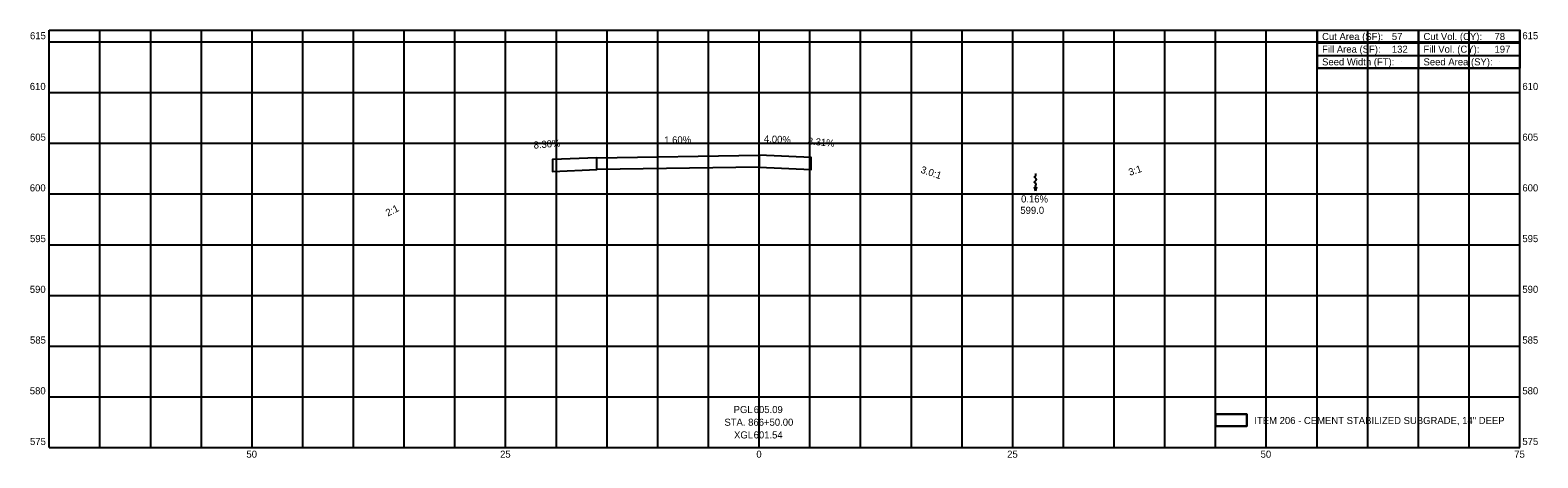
# Model space of a CAD drawing. Extents: x -72 to 77, y 574 to 616.
import ezdxf

# ---------------------------------------------------------------- set-up
doc = ezdxf.new("R2010")
doc.units = 0
for name, color, linetype in [('_CIVIL_CONSTRUCTION', 7, 'Continuous'), ('Default', 7, 'Continuous'), ('MD_P_Surface_Finished_Grade_Seeded', 7, 'Continuous'), ('SC_Scratch2', 7, 'Continuous'), ('UT_P_Water_Cells', 7, 'Continuous'), ('VL_Unsuitable_Remove_Replace', 7, 'Continuous')]:
    doc.layers.add(name, color=color, linetype=linetype)

msp = doc.modelspace()

# ---------------------------------------------------------------- linework, layer by layer
at = {"layer": '_CIVIL_CONSTRUCTION'}
for p, q in [((-70, 616.14), (75, 616.14)), ((-70, 575), (-70, 616.14)), ((-65, 575), (-65, 616.14)), ((-60, 575), (-60, 616.14)), ((-55, 575), (-55, 616.14)), ((-50, 575), (-50, 616.14)), ((-45, 575), (-45, 616.14)), ((-40, 575), (-40, 616.14)), ((-35, 575), (-35, 616.14)), ((-30, 575), (-30, 616.14)), ((-25, 575), (-25, 616.14)), ((-20, 575), (-20, 616.14)), ((-15, 575), (-15, 616.14)), ((-10, 575), (-10, 616.14)), ((-5, 575), (-5, 616.14)), ((0, 575), (0, 616.14)), ((5, 575), (5, 616.14)), ((10, 575), (10, 616.14)), ((15, 575), (15, 616.14)), ((20, 575), (20, 616.14)), ((25, 575), (25, 616.14)), ((30, 575), (30, 616.14)), ((35, 575), (35, 616.14)), ((40, 575), (40, 616.14)), ((45, 575), (45, 616.14)), ((50, 575), (50, 616.14)), ((55, 575), (55, 616.14)), ((60, 575), (60, 616.14)), ((65, 575), (65, 616.14)), ((70, 575), (70, 616.14)), ((75, 575), (75, 616.14)), ((-70, 615), (75, 615)), ((-70, 610), (75, 610)), ((-70, 605), (75, 605)), ((-70, 600), (75, 600)), ((-70, 595), (75, 595)), ((-70, 590), (75, 590)), ((-70, 585), (75, 585)), ((-70, 580), (75, 580)), ((-70, 575), (75, 575))]:
    msp.add_line(p, q, dxfattribs=at)
at = {"layer": 'Default'}
msp.add_circle((75, 616.14), 0.000417, dxfattribs=at)
msp.add_circle((75, 616.14), 0.000417, dxfattribs=at)
msp.add_circle((75, 616.14), 0.000417, dxfattribs=at)
msp.add_circle((75, 616.14), 0.000417, dxfattribs=at)
msp.add_circle((75, 616.14), 0.000417, dxfattribs=at)
msp.add_circle((75, 616.14), 0.000417, dxfattribs=at)
msp.add_circle((75, 616.14), 0.000417, dxfattribs=at)
msp.add_circle((75, 616.14), 0.000417, dxfattribs=at)
msp.add_circle((75, 616.14), 0.000417, dxfattribs=at)
msp.add_circle((75, 616.14), 0.000417, dxfattribs=at)
msp.add_circle((75, 616.14), 0.000417, dxfattribs=at)
msp.add_circle((75, 616.14), 0.000417, dxfattribs=at)
at = {"layer": 'MD_P_Surface_Finished_Grade_Seeded'}
for p, q in [((27.24, 600.28), (27.13, 600.68)), ((27.13, 600.68), (27.35, 600.68)), ((27.35, 600.68), (27.24, 600.28))]:
    msp.add_line(p, q, dxfattribs=at)
msp.add_lwpolyline([(48.07, 577.11), (45, 577.11), (45, 578.29), (48.07, 578.29)], close=True, dxfattribs=at)
msp.add_spline([(27.24, 600.68), (27.24, 600.7), (27.28, 600.86), (27.32, 600.96), (27.13, 601.18), (27.34, 601.42), (27.13, 601.7), (27.24, 601.76), (27.24, 602.03)], degree=3, dxfattribs=at)
at = {"layer": 'SC_Scratch2'}
msp.add_lwpolyline([(55, 616.14), (75, 616.14), (75, 612.39), (55, 612.39)], close=True, dxfattribs=at)
at = {"layer": 'UT_P_Water_Cells'}
for points in [[(-16, 602.4), (-16, 603.56), (0, 603.82), (0, 602.65)], [(0, 603.82), (0, 602.65), (5.12, 602.41), (5.12, 603.58)], [(-16, 603.56), (-20.38, 603.38), (-20.38, 602.22), (-16, 602.4)], [(45, 578.29), (45, 577.11), (48.07, 577.11), (48.07, 578.29)]]:
    msp.add_lwpolyline(points, close=True, dxfattribs=at)
at = {"layer": 'VL_Unsuitable_Remove_Replace'}
for p, q in [((55, 616.14), (75, 616.14)), ((55, 616.14), (55, 613.64)), ((65, 616.14), (65, 612.39)), ((75, 616.14), (75, 613.64)), ((55, 614.89), (75, 614.89)), ((55, 613.64), (75, 613.64)), ((63.3, 613.02), (63.3, 613.02)), ((72.95, 613.02), (72.95, 613.02))]:
    msp.add_line(p, q, dxfattribs=at)
msp.add_lwpolyline([(55, 613.64), (55, 612.39), (75, 612.39), (75, 613.64)], dxfattribs=at)

# ---------------------------------------------------------------- texts
at = {"layer": 'MD_P_Surface_Finished_Grade_Seeded'}
for s, p in [('615', (-71.9, 615.25)), ('Cut Area (SF):', (55.5, 615.17)), ('57', (62.38, 615.17)), ('Cut Vol. (CY):', (65.5, 615.17)), ('78', (72.5, 615.17)), ('615', (75.25, 615.25)), ('Fill Area (SF):', (55.5, 613.92)), ('132', (62.38, 613.92)), ('Fill Vol. (CY):', (65.5, 613.92)), ('197', (72.5, 613.92)), ('Seed Width (FT):', (55.5, 612.67)), ('Seed Area (SY):', (65.5, 612.67)), ('610', (-71.92, 610.25)), ('610', (75.25, 610.25)), ('605', (-71.9, 605.25)), ('605', (75.25, 605.25)), ('600', (-71.92, 600.25)), ('600', (75.25, 600.25)), ('599.0', (25.75, 598.04)), ('595', (-71.9, 595.25)), ('595', (75.25, 595.25)), ('590', (-71.92, 590.25)), ('590', (75.25, 590.25)), ('585', (-71.9, 585.25)), ('585', (75.25, 585.25)), ('580', (-71.92, 580.25)), ('580', (75.25, 580.25)), ('PGL ', (-2.52, 578.4)), ('605.09', (-0.54, 578.4)), ('STA. 866+50.00', (-3.43, 577.15)), ('ITEM 206 - CEMENT STABILIZED SUBGRADE, 14" DEEP', (48.82, 577.32)), ('575', (-71.9, 575.25)), ('XGL ', (-2.48, 575.9)), ('601.54', (-0.55, 575.9)), ('575', (75.25, 575.25)), ('50', (-50.56, 574)), ('25', (-25.55, 574)), ('0', (-0.28, 574)), ('25', (24.45, 574)), ('50', (49.44, 574)), ('75', (74.45, 574))]:
    msp.add_text(s, height=0.7, dxfattribs=at).set_placement(p)
for s, rotation, p in [('8.30%', 4.7445, (-22.22, 604.46)), ('1.60%', 0.9167, (-9.36, 604.96)), ('4.00%', 357.7094, (0.45, 605.09)), ('8.31%', 355.2507, (4.76, 604.87)), ('3.0:1', 341.4232, (15.86, 602.11)), ('3:1', 18.4079, (36.55, 601.78)), ('0.16%', 359.9073, (25.82, 599.16)), ('2:1', 26.7108, (-36.62, 597.77))]:
    msp.add_text(s, height=0.7, rotation=rotation, dxfattribs=at).set_placement(p)

doc.saveas('drawing.dxf')
